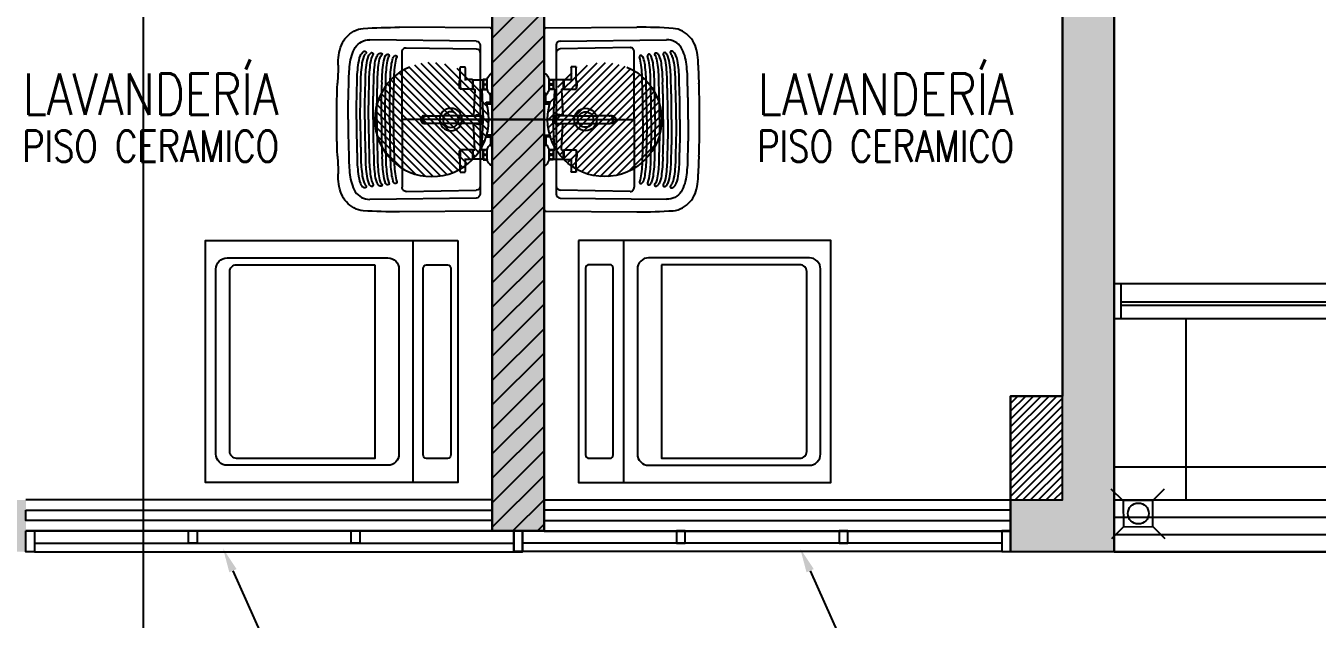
# Model space of a CAD drawing. Header units: millimetres. Extents: x 98 to 155, y -181 to 127.
# Drawn here: x 110.642 to 114.379, y 61.51 to 63.226 of the extents above; entities that cross this region are included whole.
import ezdxf
from ezdxf import colors
from ezdxf.entities.mleader import LeaderData, LeaderLine
from ezdxf.enums import TextEntityAlignment as Align
from ezdxf.math import Vec2, Vec3

# ---------------------------------------------------------------- set-up
doc = ezdxf.new("R2010")
doc.units = ezdxf.units.MM
doc.header["$LTSCALE"] = 15
doc.set_wipeout_variables(frame=1)
for name, pattern in [('CENTER', [2, 1.25, -0.25, 0.25, -0.25]), ('DASHDOT', [1, 0.5, -0.25, 0, -0.25]), ('HIDDEN2', [0.1875, 0.125, -0.0625]), ('X-REF_DP_Arquitectura$0$HIDDEN', [0.375, 0.25, -0.125])]:
    doc.linetypes.add(name, pattern=pattern)
doc.layers.get('0').update_dxf_attribs({"color": 250})
for name, color, linetype in [('A-BARANDAS', 250, 'Continuous'), ('A-CORTE', 250, 'CENTER'), ('A-HATCH', 250, 'Continuous'), ('A-MOBILIARIO', 250, 'Continuous'), ('A-MURO BAJO', 250, 'Continuous'), ('A-TEXTO-ACABADO PISO', 250, 'Continuous'), ('A_30_DispositivosSanit', 250, 'Continuous'), ('A_30_Equipamiento', 250, 'Continuous'), ('A_50_TextoAmbiente', 252, 'Continuous'), ('A_50_TextoIndicaciones', 250, 'Continuous'), ('A_50_Vigas', 250, 'X-REF_DP_Arquitectura$0$HIDDEN'), ('A_60_HatchEstructuras', 250, 'Continuous'), ('DLP_MOBILIARIO FIJO', 250, 'Continuous'), ('MURO CF 60', 250, 'Continuous')]:
    doc.layers.add(name, color=color, linetype=linetype)
doc.layers.add('A-MUROS', color=252, linetype='Continuous', lineweight=30)
doc.layers.add('A_20_Estructuras', color=250, linetype='Continuous', lineweight=18)
doc.styles.add('ROMANS', font='romans.shx', dxfattribs={"width": 0.8})
doc.styles.add('TXT_COTAS', font='romans.shx', dxfattribs={"width": 0.8})

# ---------------------------------------------------------------- blocks, each defined once
blk = doc.blocks.new('EF-P2-P4')
at = {"layer": 'A_60_HatchEstructuras'}
h = blk.add_hatch(color=256, dxfattribs=at)
h.dxf.hatch_style = 1
h.paths.add_polyline_path([(9.15, -7.725), (10.65, -7.725), (10.65, -8.475), (10.8, -8.475), (10.8, -7.525), (9, -7.525), (9, -8.4), (7.5, -8.4), (7.5, -7.9), (7.35, -7.9), (7.35, -8.6), (9, -8.6), (9, -13.79), (9.15, -13.79)])
h.paths.add_polyline_path([(7.5, -10.35), (7.35, -10.35), (7.35, -13.85), (7.65, -13.85), (7.65, -13.7), (7.5, -13.7)])
h.paths.add_polyline_path([(10.8, -10.625), (10.65, -10.625), (10.65, -13.7), (10.5, -13.7), (10.5, -13.85), (10.8, -13.85)])
at = {"layer": 'A_20_Estructuras'}
for points in [[(9.15, -7.725), (10.65, -7.725), (10.65, -8.475), (10.8, -8.475), (10.8, -7.525), (9, -7.525), (9, -8.4), (7.5, -8.4), (7.5, -7.9), (7.35, -7.9), (7.35, -8.6), (9, -8.6), (9, -13.79), (9.15, -13.79)], [(10.8, -10.625), (10.65, -10.625), (10.65, -13.7), (10.5, -13.7), (10.5, -13.85), (10.8, -13.85)]]:
    blk.add_lwpolyline(points, close=True, dxfattribs=at)
at = {"layer": 'A_50_Vigas'}
for p, q in [((9, -13.79), (7.65, -13.79)), ((9.15, -13.79), (10.5, -13.79))]:
    blk.add_line(p, q, dxfattribs=at)
blk.add_lwpolyline([(13.75, -13.375), (13.75, -13.85), (10.8, -13.85)], dxfattribs=at)
blk = doc.blocks.new('MEZCLADORA-P')
at = {"linetype": 'DASHDOT', "ltscale": 0.07}
blk.add_line((0, 0.2633), (0, -0.2869), dxfattribs=at)
for p, q in [((-0.1318, 0), (-0.0713, 0)), ((-0.0713, 0), (-0.0713, -0.0048)), ((0.0714, 0), (0.1319, 0)), ((0.1319, 0), (0.1319, -0.0048)), ((-0.1318, 0), (-0.1318, -0.0048)), ((-0.1178, -0.0145), (-0.0853, -0.0145)), ((-0.0875, -0.0265), (-0.1157, -0.0265)), ((-0.1141, -0.0265), (-0.1146, -0.027)), ((-0.0886, -0.027), (-0.1146, -0.027)), ((-0.1146, -0.027), (-0.1146, -0.056)), ((-0.0891, -0.0265), (-0.0886, -0.027)), ((-0.0886, -0.027), (-0.0886, -0.0285)), ((-0.0865, -0.0305), (-0.0015, -0.0262)), ((0.086, -0.0304), (0.0015, -0.0262)), ((0.0714, 0), (0.0714, -0.0048)), ((0.0854, -0.0145), (0.1179, -0.0145)), ((0.1157, -0.0265), (0.0875, -0.0265)), ((0.0886, -0.0265), (0.0881, -0.027)), ((0.1151, -0.027), (0.0881, -0.027)), ((0.0881, -0.0285), (0.0881, -0.027)), ((0.1146, -0.0265), (0.1151, -0.027)), ((0.1151, -0.056), (0.1151, -0.027)), ((-0.0876, -0.057), (-0.1156, -0.057)), ((-0.1156, -0.057), (-0.1156, -0.078)), ((-0.1146, -0.056), (-0.0886, -0.056)), ((-0.1141, -0.0565), (-0.1146, -0.056)), ((-0.0891, -0.0565), (-0.1141, -0.0565)), ((-0.0891, -0.0565), (-0.0886, -0.056)), ((-0.0886, -0.0525), (-0.0886, -0.056)), ((-0.0876, -0.057), (-0.0876, -0.093)), ((-0.0865, -0.0505), (-0.011, -0.0543)), ((-0.011, -0.0405), (-0.011, -0.0805)), ((0.011, -0.0805), (0.011, -0.0405)), ((0.086, -0.0506), (0.011, -0.0543)), ((0.1156, -0.057), (0.0876, -0.057)), ((0.0876, -0.057), (0.0876, -0.093)), ((0.0881, -0.056), (0.0881, -0.0525)), ((0.0881, -0.056), (0.1151, -0.056)), ((0.0886, -0.0565), (0.0881, -0.056)), ((0.1146, -0.0565), (0.0886, -0.0565)), ((0.0896, -0.0565), (0.0896, -0.057)), ((0.0926, -0.0379), (0.0926, -0.0379)), ((0.1136, -0.0565), (0.1136, -0.057)), ((0.1146, -0.0565), (0.1151, -0.056)), ((0.1156, -0.057), (0.1156, -0.078)), ((-0.1526, -0.078), (-0.1501, -0.078)), ((-0.1526, -0.093), (-0.1526, -0.078)), ((-0.1501, -0.093), (-0.1526, -0.093)), ((-0.1242, -0.078), (-0.1501, -0.078)), ((-0.1501, -0.093), (-0.1242, -0.093)), ((-0.1129, -0.078), (-0.1242, -0.078)), ((-0.1242, -0.093), (-0.1129, -0.093)), ((-0.1137, -0.093), (-0.1137, -0.0932)), ((-0.0876, -0.093), (-0.1129, -0.093)), ((-0.1031, -0.0954), (-0.1001, -0.0954)), ((-0.0895, -0.093), (-0.0895, -0.0932)), ((-0.011, -0.0805), (-0.011, -0.1514)), ((0.011, -0.0805), (0.011, -0.1514)), ((0.1129, -0.093), (0.0876, -0.093)), ((0.0895, -0.093), (0.0895, -0.0932)), ((0.1001, -0.0954), (0.1031, -0.0954)), ((0.1242, -0.078), (0.1129, -0.078)), ((0.1129, -0.093), (0.1242, -0.093)), ((0.1137, -0.093), (0.1137, -0.0932)), ((0.1501, -0.078), (0.1242, -0.078)), ((0.1242, -0.093), (0.1501, -0.093)), ((0.1501, -0.078), (0.1526, -0.078)), ((0.1526, -0.093), (0.1501, -0.093)), ((0.1526, -0.093), (0.1526, -0.078)), ((-0.011, -0.1514), (-0.011, -0.1885)), ((0.011, -0.1885), (0.011, -0.1514)), ((-0.011, -0.1885), (-0.011, -0.1905)), ((-0.011, -0.1969), (-0.011, -0.1905)), ((0.011, -0.1885), (0.011, -0.1905)), ((0.011, -0.1969), (0.011, -0.1905))]:
    blk.add_line(p, q)
for centre, radius, start, end in [((-0.1303, -0.0048), 0.0015, 180, 228.4626), ((-0.0982, 0.0315), 0.05, 228.4626, 246.8453), ((-0.1083, -0.0205), 0.0095, 140.8333, 144.6655), ((-0.1083, -0.0205), 0.0095, 215.3345, 219.1667), ((-0.0948, -0.0205), 0.0095, 35.3345, 39.1667), ((-0.0948, -0.0205), 0.0095, 320.8333, 324.6655), ((-0.105, 0.0315), 0.05, 293.1547, 311.5374), ((-0.0728, -0.0048), 0.0015, 311.5374, 0), ((0, -0.0405), 0.0143, 320.0451, 219.9549), ((0, -0.0405), 0.0143, 320.5275, 219.4725), ((0, -0.0405), 0.014, 321.7868, 218.2132), ((0, -0.0405), 0.011, 0, 180), ((0.0729, -0.0048), 0.0015, 180, 228.4626), ((0.105, 0.0315), 0.05, 228.4626, 246.8453), ((0.0949, -0.0205), 0.0095, 140.8333, 144.6655), ((0.0949, -0.0205), 0.0095, 215.3345, 219.1667), ((0.1084, -0.0205), 0.0095, 35.3345, 39.1667), ((0.1084, -0.0205), 0.0095, 320.8333, 324.6655), ((0.0982, 0.0315), 0.05, 293.1547, 311.5374), ((0.1304, -0.0048), 0.0015, 311.5374, 0), ((-0.1127, -0.0932), 0.001, 180, 255.7593), ((-0.1031, -0.0554), 0.04, 255.7593, 270), ((-0.1001, -0.0554), 0.04, 270, 284.2407), ((-0.0905, -0.0932), 0.001, 284.2407, 0), ((0.0905, -0.0932), 0.001, 180, 255.7593), ((0.1001, -0.0554), 0.04, 255.7593, 270), ((0.1031, -0.0554), 0.04, 270, 284.2407), ((0.1127, -0.0932), 0.001, 284.2407, 0)]:
    blk.add_arc(centre, radius, start, end)
for centre, major_axis, ratio, start_param, end_param in [((-0.0016, -0.0243), (0.00195, 0.00019), 0.977728, 4.694416, 4.711947), ((0.0016, -0.0243), (0.00197, -0.00016), 0.989596, 4.695691, 4.715329), ((0, -0.1905), (-0.011, 0), 0.927184, 0, 3.141593), ((0, -0.1905), (0.011, 0), 0.927184, 3.141593, 6.283185)]:
    blk.add_ellipse(centre, major_axis=major_axis, ratio=ratio, start_param=start_param, end_param=end_param)
for points, knots in [([(-0.1161, -0.026), (-0.1161, -0.026), (-0.1161, -0.0259), (-0.1161, -0.0257), (-0.1161, -0.0255), (-0.1161, -0.0251), (-0.1161, -0.0248), (-0.1161, -0.0244), (-0.1161, -0.0242), (-0.1161, -0.0237), (-0.1161, -0.0234), (-0.1161, -0.0228), (-0.1161, -0.0223), (-0.1161, -0.0214), (-0.1161, -0.0209), (-0.1161, -0.0201), (-0.1161, -0.0196), (-0.1161, -0.0187), (-0.1161, -0.0182), (-0.1161, -0.0176), (-0.1161, -0.0173), (-0.1161, -0.0168), (-0.1161, -0.0166), (-0.1161, -0.0162), (-0.1161, -0.0159), (-0.1161, -0.0155), (-0.1161, -0.0153), (-0.1161, -0.0151), (-0.1161, -0.015), (-0.1161, -0.015)], [1.912506, 1.912506, 1.912506, 1.912506, 2.09167, 2.09167, 2.270834, 2.270834, 2.409757, 2.409757, 2.503909, 2.503909, 2.59806, 2.59806, 2.741232, 2.741232, 2.868759, 2.868759, 2.996286, 2.996286, 3.139457, 3.139457, 3.233609, 3.233609, 3.32776, 3.32776, 3.466683, 3.466683, 3.645847, 3.645847, 3.825012, 3.825012, 3.825012, 3.825012]), ([(-0.1088, -0.026), (-0.1083, -0.026), (-0.1078, -0.0259), (-0.1067, -0.0257), (-0.1061, -0.0255), (-0.1053, -0.0251), (-0.1049, -0.0248), (-0.1043, -0.0244), (-0.1041, -0.0242), (-0.1036, -0.0237), (-0.1034, -0.0234), (-0.103, -0.0228), (-0.1028, -0.0223), (-0.1026, -0.0214), (-0.1025, -0.0209), (-0.1025, -0.0201), (-0.1026, -0.0196), (-0.1028, -0.0187), (-0.103, -0.0182), (-0.1034, -0.0176), (-0.1036, -0.0173), (-0.1041, -0.0168), (-0.1043, -0.0166), (-0.1049, -0.0162), (-0.1053, -0.0159), (-0.1061, -0.0155), (-0.1067, -0.0153), (-0.1078, -0.0151), (-0.1083, -0.015), (-0.1088, -0.015), (-0.1094, -0.015), (-0.1099, -0.0151), (-0.111, -0.0153), (-0.1116, -0.0155), (-0.1124, -0.0159), (-0.1128, -0.0162), (-0.1134, -0.0166), (-0.1136, -0.0168), (-0.1141, -0.0173), (-0.1143, -0.0176), (-0.1147, -0.0182), (-0.1149, -0.0187), (-0.1151, -0.0196), (-0.1152, -0.0201), (-0.1152, -0.0209), (-0.1151, -0.0214), (-0.1149, -0.0223), (-0.1147, -0.0228), (-0.1143, -0.0234), (-0.1141, -0.0237), (-0.1136, -0.0242), (-0.1134, -0.0244), (-0.1128, -0.0248), (-0.1124, -0.0251), (-0.1116, -0.0255), (-0.111, -0.0257), (-0.1099, -0.0259), (-0.1094, -0.026), (-0.1088, -0.026)], [1.912506, 1.912506, 1.912506, 1.912506, 2.09167, 2.09167, 2.270834, 2.270834, 2.409757, 2.409757, 2.503909, 2.503909, 2.59806, 2.59806, 2.741232, 2.741232, 2.868759, 2.868759, 2.996286, 2.996286, 3.139457, 3.139457, 3.233609, 3.233609, 3.32776, 3.32776, 3.466683, 3.466683, 3.645847, 3.645847, 3.825012, 3.825012, 3.825012, 4.004176, 4.004176, 4.18334, 4.18334, 4.322263, 4.322263, 4.416415, 4.416415, 4.510566, 4.510566, 4.653737, 4.653737, 4.781264, 4.781264, 4.908792, 4.908792, 5.051963, 5.051963, 5.146114, 5.146114, 5.240266, 5.240266, 5.379189, 5.379189, 5.558353, 5.558353, 5.737517, 5.737517, 5.737517, 5.737517]), ([(-0.0944, -0.026), (-0.0938, -0.026), (-0.0933, -0.0259), (-0.0922, -0.0257), (-0.0916, -0.0255), (-0.0908, -0.0251), (-0.0904, -0.0248), (-0.0898, -0.0244), (-0.0896, -0.0242), (-0.0891, -0.0237), (-0.0889, -0.0234), (-0.0885, -0.0228), (-0.0883, -0.0223), (-0.0881, -0.0214), (-0.088, -0.0209), (-0.088, -0.0201), (-0.0881, -0.0196), (-0.0883, -0.0187), (-0.0885, -0.0182), (-0.0889, -0.0176), (-0.0891, -0.0173), (-0.0896, -0.0168), (-0.0898, -0.0166), (-0.0904, -0.0162), (-0.0908, -0.0159), (-0.0916, -0.0155), (-0.0922, -0.0153), (-0.0933, -0.0151), (-0.0938, -0.015), (-0.0944, -0.015), (-0.0949, -0.015), (-0.0954, -0.0151), (-0.0965, -0.0153), (-0.0971, -0.0155), (-0.0979, -0.0159), (-0.0983, -0.0162), (-0.0989, -0.0166), (-0.0991, -0.0168), (-0.0996, -0.0173), (-0.0998, -0.0176), (-0.1002, -0.0182), (-0.1004, -0.0187), (-0.1006, -0.0196), (-0.1007, -0.0201), (-0.1007, -0.0209), (-0.1006, -0.0214), (-0.1004, -0.0223), (-0.1002, -0.0228), (-0.0998, -0.0234), (-0.0996, -0.0237), (-0.0991, -0.0242), (-0.0989, -0.0244), (-0.0983, -0.0248), (-0.0979, -0.0251), (-0.0971, -0.0255), (-0.0965, -0.0257), (-0.0954, -0.0259), (-0.0949, -0.026), (-0.0944, -0.026)], [-1.912506, -1.912506, -1.912506, -1.912506, -1.733342, -1.733342, -1.554177, -1.554177, -1.415254, -1.415254, -1.321103, -1.321103, -1.226951, -1.226951, -1.08378, -1.08378, -0.956253, -0.956253, -0.828726, -0.828726, -0.685555, -0.685555, -0.591403, -0.591403, -0.497251, -0.497251, -0.358328, -0.358328, -0.179164, -0.179164, 0, 0, 0, 0.179164, 0.179164, 0.358328, 0.358328, 0.497251, 0.497251, 0.591403, 0.591403, 0.685555, 0.685555, 0.828726, 0.828726, 0.956253, 0.956253, 1.08378, 1.08378, 1.226951, 1.226951, 1.321103, 1.321103, 1.415254, 1.415254, 1.554177, 1.554177, 1.733342, 1.733342, 1.912506, 1.912506, 1.912506, 1.912506]), ([(-0.0886, -0.0285), (-0.0886, -0.0287), (-0.0886, -0.0289), (-0.0884, -0.0293), (-0.0883, -0.0295), (-0.0881, -0.0299), (-0.0879, -0.03), (-0.0876, -0.0303), (-0.0874, -0.0303), (-0.0869, -0.0305), (-0.0867, -0.0305), (-0.0865, -0.0305)], [0.0014961, 0.0014961, 0.0014961, 0.0014961, 0.0628341, 0.0628341, 0.1278738, 0.1278738, 0.192655, 0.192655, 0.2586819, 0.2586819, 0.3211409, 0.3211409, 0.3211409, 0.3211409]), ([(-0.0871, -0.015), (-0.0871, -0.015), (-0.0871, -0.0151), (-0.0871, -0.0153), (-0.0871, -0.0155), (-0.0871, -0.0159), (-0.0871, -0.0162), (-0.0871, -0.0166), (-0.0871, -0.0168), (-0.0871, -0.0173), (-0.0871, -0.0176), (-0.0871, -0.0182), (-0.0871, -0.0187), (-0.0871, -0.0196), (-0.0871, -0.0201), (-0.0871, -0.0209), (-0.0871, -0.0214), (-0.0871, -0.0223), (-0.0871, -0.0228), (-0.0871, -0.0234), (-0.0871, -0.0237), (-0.0871, -0.0242), (-0.0871, -0.0244), (-0.0871, -0.0248), (-0.0871, -0.0251), (-0.0871, -0.0255), (-0.0871, -0.0257), (-0.0871, -0.0259), (-0.0871, -0.026), (-0.0871, -0.026)], [0, 0, 0, 0, 0.179164, 0.179164, 0.358328, 0.358328, 0.497251, 0.497251, 0.591403, 0.591403, 0.685555, 0.685555, 0.828726, 0.828726, 0.956253, 0.956253, 1.08378, 1.08378, 1.226951, 1.226951, 1.321103, 1.321103, 1.415254, 1.415254, 1.554177, 1.554177, 1.733342, 1.733342, 1.912506, 1.912506, 1.912506, 1.912506]), ([(0.0014, -0.0262), (0.0014, -0.0262), (0.0014, -0.0262), (0.0015, -0.0262), (0.0015, -0.0262), (0.0015, -0.0262)], [0, 0, 0, 0, 0.003858876, 0.003858876, 0.005459734, 0.005459734, 0.005459734, 0.005459734]), ([(0.086, -0.0305), (0.0862, -0.0305), (0.0864, -0.0304), (0.0869, -0.0303), (0.0871, -0.0302), (0.0874, -0.03), (0.0876, -0.0298), (0.0878, -0.0295), (0.0879, -0.0293), (0.0881, -0.0289), (0.0881, -0.0287), (0.0881, -0.0285)], [0.0009309, 0.0009309, 0.0009309, 0.0009309, 0.0631461, 0.0631461, 0.1284888, 0.1284888, 0.1937028, 0.1937028, 0.260157, 0.260157, 0.3196739, 0.3196739, 0.3196739, 0.3196739]), ([(0.0871, -0.026), (0.0871, -0.026), (0.0871, -0.0259), (0.0871, -0.0257), (0.0871, -0.0255), (0.0871, -0.0251), (0.0871, -0.0248), (0.0871, -0.0244), (0.0871, -0.0242), (0.0871, -0.0237), (0.0871, -0.0234), (0.0871, -0.0228), (0.0871, -0.0223), (0.0871, -0.0214), (0.0871, -0.0209), (0.0871, -0.0201), (0.0871, -0.0196), (0.0871, -0.0187), (0.0871, -0.0182), (0.0871, -0.0176), (0.0871, -0.0173), (0.0871, -0.0168), (0.0871, -0.0166), (0.0871, -0.0162), (0.0871, -0.0159), (0.0871, -0.0155), (0.0871, -0.0153), (0.0871, -0.0151), (0.0871, -0.015), (0.0871, -0.015)], [1.912506, 1.912506, 1.912506, 1.912506, 2.09167, 2.09167, 2.270834, 2.270834, 2.409757, 2.409757, 2.503909, 2.503909, 2.59806, 2.59806, 2.741232, 2.741232, 2.868759, 2.868759, 2.996286, 2.996286, 3.139457, 3.139457, 3.233609, 3.233609, 3.32776, 3.32776, 3.466683, 3.466683, 3.645847, 3.645847, 3.825012, 3.825012, 3.825012, 3.825012]), ([(0.0944, -0.026), (0.0949, -0.026), (0.0954, -0.0259), (0.0965, -0.0257), (0.0971, -0.0255), (0.0979, -0.0251), (0.0983, -0.0248), (0.0989, -0.0244), (0.0991, -0.0242), (0.0996, -0.0237), (0.0998, -0.0234), (0.1002, -0.0228), (0.1004, -0.0223), (0.1006, -0.0214), (0.1007, -0.0209), (0.1007, -0.0201), (0.1006, -0.0196), (0.1004, -0.0187), (0.1002, -0.0182), (0.0998, -0.0176), (0.0996, -0.0173), (0.0991, -0.0168), (0.0989, -0.0166), (0.0983, -0.0162), (0.0979, -0.0159), (0.0971, -0.0155), (0.0965, -0.0153), (0.0954, -0.0151), (0.0949, -0.015), (0.0944, -0.015), (0.0938, -0.015), (0.0933, -0.0151), (0.0922, -0.0153), (0.0916, -0.0155), (0.0908, -0.0159), (0.0904, -0.0162), (0.0898, -0.0166), (0.0896, -0.0168), (0.0891, -0.0173), (0.0889, -0.0176), (0.0885, -0.0182), (0.0883, -0.0187), (0.0881, -0.0196), (0.088, -0.0201), (0.088, -0.0209), (0.0881, -0.0214), (0.0883, -0.0223), (0.0885, -0.0228), (0.0889, -0.0234), (0.0891, -0.0237), (0.0896, -0.0242), (0.0898, -0.0244), (0.0904, -0.0248), (0.0908, -0.0251), (0.0916, -0.0255), (0.0922, -0.0257), (0.0933, -0.0259), (0.0938, -0.026), (0.0944, -0.026)], [1.912506, 1.912506, 1.912506, 1.912506, 2.09167, 2.09167, 2.270834, 2.270834, 2.409757, 2.409757, 2.503909, 2.503909, 2.59806, 2.59806, 2.741232, 2.741232, 2.868759, 2.868759, 2.996286, 2.996286, 3.139457, 3.139457, 3.233609, 3.233609, 3.32776, 3.32776, 3.466683, 3.466683, 3.645847, 3.645847, 3.825012, 3.825012, 3.825012, 4.004176, 4.004176, 4.18334, 4.18334, 4.322263, 4.322263, 4.416415, 4.416415, 4.510566, 4.510566, 4.653737, 4.653737, 4.781264, 4.781264, 4.908792, 4.908792, 5.051963, 5.051963, 5.146114, 5.146114, 5.240266, 5.240266, 5.379189, 5.379189, 5.558353, 5.558353, 5.737517, 5.737517, 5.737517, 5.737517]), ([(0.1088, -0.026), (0.1094, -0.026), (0.1099, -0.0259), (0.111, -0.0257), (0.1116, -0.0255), (0.1124, -0.0251), (0.1128, -0.0248), (0.1134, -0.0244), (0.1136, -0.0242), (0.1141, -0.0237), (0.1143, -0.0234), (0.1147, -0.0228), (0.1149, -0.0223), (0.1151, -0.0214), (0.1152, -0.0209), (0.1152, -0.0201), (0.1151, -0.0196), (0.1149, -0.0187), (0.1147, -0.0182), (0.1143, -0.0176), (0.1141, -0.0173), (0.1136, -0.0168), (0.1134, -0.0166), (0.1128, -0.0162), (0.1124, -0.0159), (0.1116, -0.0155), (0.111, -0.0153), (0.1099, -0.0151), (0.1094, -0.015), (0.1088, -0.015), (0.1083, -0.015), (0.1078, -0.0151), (0.1067, -0.0153), (0.1061, -0.0155), (0.1053, -0.0159), (0.1049, -0.0162), (0.1043, -0.0166), (0.1041, -0.0168), (0.1036, -0.0173), (0.1034, -0.0176), (0.103, -0.0182), (0.1028, -0.0187), (0.1026, -0.0196), (0.1025, -0.0201), (0.1025, -0.0209), (0.1026, -0.0214), (0.1028, -0.0223), (0.103, -0.0228), (0.1034, -0.0234), (0.1036, -0.0237), (0.1041, -0.0242), (0.1043, -0.0244), (0.1049, -0.0248), (0.1053, -0.0251), (0.1061, -0.0255), (0.1067, -0.0257), (0.1078, -0.0259), (0.1083, -0.026), (0.1088, -0.026)], [-1.912506, -1.912506, -1.912506, -1.912506, -1.733342, -1.733342, -1.554177, -1.554177, -1.415254, -1.415254, -1.321103, -1.321103, -1.226951, -1.226951, -1.08378, -1.08378, -0.956253, -0.956253, -0.828726, -0.828726, -0.685555, -0.685555, -0.591403, -0.591403, -0.497251, -0.497251, -0.358328, -0.358328, -0.179164, -0.179164, 0, 0, 0, 0.179164, 0.179164, 0.358328, 0.358328, 0.497251, 0.497251, 0.591403, 0.591403, 0.685555, 0.685555, 0.828726, 0.828726, 0.956253, 0.956253, 1.08378, 1.08378, 1.226951, 1.226951, 1.321103, 1.321103, 1.415254, 1.415254, 1.554177, 1.554177, 1.733342, 1.733342, 1.912506, 1.912506, 1.912506, 1.912506]), ([(0.1161, -0.015), (0.1161, -0.015), (0.1161, -0.0151), (0.1161, -0.0153), (0.1161, -0.0155), (0.1161, -0.0159), (0.1161, -0.0162), (0.1161, -0.0166), (0.1161, -0.0168), (0.1161, -0.0173), (0.1161, -0.0176), (0.1161, -0.0182), (0.1161, -0.0187), (0.1161, -0.0196), (0.1161, -0.0201), (0.1161, -0.0209), (0.1161, -0.0214), (0.1161, -0.0223), (0.1161, -0.0228), (0.1161, -0.0234), (0.1161, -0.0237), (0.1161, -0.0242), (0.1161, -0.0244), (0.1161, -0.0248), (0.1161, -0.0251), (0.1161, -0.0255), (0.1161, -0.0257), (0.1161, -0.0259), (0.1161, -0.026), (0.1161, -0.026)], [0, 0, 0, 0, 0.179164, 0.179164, 0.358328, 0.358328, 0.497251, 0.497251, 0.591403, 0.591403, 0.685555, 0.685555, 0.828726, 0.828726, 0.956253, 0.956253, 1.08378, 1.08378, 1.226951, 1.226951, 1.321103, 1.321103, 1.415254, 1.415254, 1.554177, 1.554177, 1.733342, 1.733342, 1.912506, 1.912506, 1.912506, 1.912506]), ([(-0.0865, -0.0505), (-0.0867, -0.0505), (-0.0869, -0.0505), (-0.0873, -0.0507), (-0.0875, -0.0507), (-0.0879, -0.051), (-0.0881, -0.0511), (-0.0883, -0.0515), (-0.0884, -0.0517), (-0.0886, -0.0521), (-0.0886, -0.0523), (-0.0886, -0.0525)], [0, 0, 0, 0, 0.0632739, 0.0632739, 0.1284986, 0.1284986, 0.1931331, 0.1931331, 0.2588948, 0.2588948, 0.322347, 0.322347, 0.322347, 0.322347]), ([(0.0881, -0.0525), (0.0881, -0.0523), (0.0881, -0.0521), (0.0879, -0.0517), (0.0878, -0.0515), (0.0876, -0.0512), (0.0874, -0.051), (0.0871, -0.0508), (0.0869, -0.0507), (0.0864, -0.0506), (0.0862, -0.0505), (0.086, -0.0505)], [0.0009616, 0.0009616, 0.0009616, 0.0009616, 0.0627142, 0.0627142, 0.1276947, 0.1276947, 0.1924362, 0.1924362, 0.2584085, 0.2584085, 0.3218037, 0.3218037, 0.3218037, 0.3218037]), ([(0.011, -0.1969), (0.011, -0.198), (0.0108, -0.199), (0.0101, -0.2011), (0.0095, -0.2021), (0.0082, -0.2038), (0.0073, -0.2046), (0.0054, -0.2059), (0.0043, -0.2064), (0.0021, -0.207), (0.0009, -0.2072), (-0.0015, -0.2071), (-0.0026, -0.2069), (-0.0048, -0.2062), (-0.0059, -0.2056), (-0.0077, -0.2042), (-0.0085, -0.2034), (-0.0098, -0.2016), (-0.0103, -0.2006), (-0.0109, -0.1987), (-0.011, -0.1978), (-0.011, -0.1969)], [4.328417, 4.328417, 4.328417, 4.328417, 4.64395, 4.64395, 4.960575, 4.960575, 5.279717, 5.279717, 5.601363, 5.601363, 5.924602, 5.924602, 6.248311, 6.248311, 6.571371, 6.571371, 6.892655, 6.892655, 7.211325, 7.211325, 7.470009, 7.470009, 7.470009, 7.470009])]:
    blk.add_open_spline(points, degree=3, knots=knots)
for points in [[(-0.093, -0.0371), (-0.093, -0.0371), (-0.093, -0.0371), (-0.093, -0.0371)], [(-0.0015, -0.0262), (-0.0015, -0.0262), (-0.0015, -0.0262), (-0.0015, -0.0262)], [(-0.0015, -0.0262), (-0.0015, -0.0262), (-0.0014, -0.0262), (-0.0014, -0.0262)], [(0.0015, -0.0262), (0.0015, -0.0262), (0.0015, -0.0262), (0.0015, -0.0262)], [(-0.0886, -0.0525), (-0.0886, -0.0525), (-0.0886, -0.0525), (-0.0886, -0.0525)], [(-0.0865, -0.0505), (-0.0865, -0.0505), (-0.0865, -0.0505), (-0.0865, -0.0505)], [(0.0881, -0.0525), (0.0881, -0.0525), (0.0881, -0.0525), (0.0881, -0.0525)]]:
    blk.add_open_spline(points, degree=3)
blk = doc.blocks.new('LAV-AMAZ-LAV_01')
blk.add_wipeout([(0.26, 0), (0.2622, -0.0005), (0.2636, -0.0015), (0.2646, -0.0029), (0.265, -0.005), (0.2669, -0.2686), (0.2669, -0.2806), (0.2668, -0.3016), (0.2663, -0.3212), (0.2658, -0.3369), (0.2649, -0.3544), (0.2637, -0.3738), (0.2622, -0.3835), (0.2599, -0.3912), (0.256, -0.3998), (0.2526, -0.4053), (0.248, -0.4118), (0.2384, -0.4219), (0.2336, -0.426), (0.2274, -0.4303), (0.2218, -0.4337), (0.2153, -0.4368), (0.2095, -0.4389), (0.2006, -0.4416), (0.191, -0.4437), (0.1829, -0.445), (0.1696, -0.4461), (0.165, -0.4462), (0.1572, -0.4459), (0.1314, -0.4466), (0.1057, -0.4481), (0.0834, -0.4489), (0.0611, -0.4495), (0.0413, -0.4498), (0.0031, -0.45), (-0.0305, -0.4499), (-0.0611, -0.4495), (-0.0834, -0.4489), (-0.1057, -0.4481), (-0.1314, -0.4466), (-0.1572, -0.4459), (-0.165, -0.4462), (-0.1772, -0.4456), (-0.1867, -0.4445), (-0.1955, -0.4428), (-0.2037, -0.4407), (-0.2104, -0.4386), (-0.2153, -0.4368), (-0.223, -0.433), (-0.231, -0.4279), (-0.2384, -0.4219), (-0.245, -0.4153), (-0.2509, -0.4079), (-0.2556, -0.4005), (-0.2593, -0.3928), (-0.2612, -0.3876), (-0.2627, -0.3815), (-0.2637, -0.3738), (-0.2647, -0.3576), (-0.2655, -0.3419), (-0.2661, -0.3284), (-0.2663, -0.3212), (-0.2667, -0.3081), (-0.2669, -0.2902), (-0.2669, -0.2686), (-0.2665, -0.2127), (-0.266, -0.1368), (-0.265, -0.005), (-0.2647, -0.0032), (-0.2636, -0.0015), (-0.2621, -0.0004), (-0.26, 0)])
for p, q in [((0.26, 0), (-0.26, 0)), ((-0.265, -0.005), (-0.2669, -0.2686)), ((0.2151, -0.035), (-0.2151, -0.035)), ((0.265, -0.005), (0.2669, -0.2686)), ((-0.2271, -0.0469), (-0.2308, -0.3547)), ((-0.208, -0.2488), (-0.2042, -0.0468)), ((0.208, -0.2488), (0.2042, -0.0468)), ((0.2271, -0.0469), (0.2308, -0.3547)), ((0, -0.261), (-0.196, -0.261)), ((0, -0.261), (0.196, -0.261))]:
    blk.add_line(p, q)
for points in [[(-0.0001, -0.286, -0.004924), (-0.06, -0.2855, -0.005443), (-0.1041, -0.2841, -0.041272), (-0.157, -0.281, -0.059773), (-0.1802, -0.2762, -0.37117)], [(-0.0001, -0.297, -0.004924), (-0.06, -0.2965, -0.005443), (-0.1041, -0.2951, -0.041272), (-0.157, -0.292, -0.045554), (-0.1778, -0.2875)], [(0.0001, -0.286, 0.004924), (0.06, -0.2855, 0.005443), (0.1041, -0.2841, 0.041272), (0.157, -0.281, 0.059773), (0.1802, -0.2762, 0.37117)], [(0.0001, -0.297, 0.004924), (0.06, -0.2965, 0.005443), (0.1041, -0.2951, 0.041272), (0.157, -0.292, 0.045554), (0.1778, -0.2875)], [(-0.0001, -0.334, -0.004924), (-0.06, -0.3335, -0.005443), (-0.1041, -0.3321, -0.041272), (-0.157, -0.329, -0.078711), (-0.1799, -0.3243, -0.062731), (-0.1859, -0.3211, -0.37117)], [(-0.0001, -0.345, -0.004924), (-0.06, -0.3445, -0.005443), (-0.1041, -0.3431, -0.041272), (-0.157, -0.34, -0.078711), (-0.1799, -0.3353, -0.054156), (-0.1851, -0.3326, -0.37117)], [(-0.0001, -0.321, -0.004924), (-0.06, -0.3205, -0.005443), (-0.1041, -0.3191, -0.041272), (-0.157, -0.316, -0.068069), (-0.1833, -0.3101, -0.158546)], [(-0.0001, -0.31, -0.004924), (-0.06, -0.3095, -0.005443), (-0.1041, -0.3081, -0.041272), (-0.157, -0.305, -0.066903), (-0.1829, -0.2992, -0.004021)], [(0.0001, -0.31, 0.004924), (0.06, -0.3095, 0.005443), (0.1041, -0.3081, 0.041272), (0.157, -0.305, 0.066903), (0.1829, -0.2992, 0.004021)], [(0.0001, -0.321, 0.004924), (0.06, -0.3205, 0.005443), (0.1041, -0.3191, 0.041272), (0.157, -0.316, 0.068069), (0.1833, -0.3101, 0.158546)], [(0.0001, -0.334, 0.004924), (0.06, -0.3335, 0.005443), (0.1041, -0.3321, 0.041272), (0.157, -0.329, 0.078711), (0.1799, -0.3243, 0.062731), (0.1859, -0.3211, 0.37117)], [(0.0001, -0.345, 0.004924), (0.06, -0.3445, 0.005443), (0.1041, -0.3431, 0.041272), (0.157, -0.34, 0.078711), (0.1799, -0.3353, 0.054156), (0.1851, -0.3326, 0.37117)], [(0, -0.417, -0.004925), (-0.0604, -0.4165, -0.00535), (-0.1043, -0.4151, -0.04023), (-0.1597, -0.4119, -0.10491), (-0.2087, -0.3967, -0.253945), (-0.2308, -0.3547, -0.253945)], [(-0.0001, -0.393, -0.004924), (-0.06, -0.3925, -0.005443), (-0.1041, -0.3911, -0.041272), (-0.157, -0.388, -0.064512), (-0.1851, -0.3816, -0.157603), (-0.1966, -0.3724)], [(-0.0001, -0.369, -0.004924), (-0.06, -0.3685, -0.005443), (-0.1041, -0.3671, -0.041272), (-0.157, -0.364, -0.068174), (-0.1834, -0.358, -0.157546), (-0.1925, -0.3517, -0.375783)], [(-0.0001, -0.382, -0.004924), (-0.06, -0.3815, -0.005443), (-0.1041, -0.3801, -0.041272), (-0.157, -0.377, -0.068174), (-0.1834, -0.371, -0.088848), (-0.1902, -0.3667, -0.37117)], [(-0.0001, -0.358, -0.004924), (-0.06, -0.3575, -0.005443), (-0.1041, -0.3561, -0.041272), (-0.157, -0.353, -0.068174), (-0.1834, -0.347, -0.012686), (-0.1882, -0.3447)], [(0, -0.417, 0.004925), (0.0604, -0.4165, 0.00535), (0.1043, -0.4151, 0.04023), (0.1597, -0.4119, 0.10491), (0.2087, -0.3967, 0.253945), (0.2308, -0.3547, 0.253945)], [(0.0001, -0.358, 0.004924), (0.06, -0.3575, 0.005443), (0.1041, -0.3561, 0.041272), (0.157, -0.353, 0.068174), (0.1834, -0.347, 0.012686), (0.1882, -0.3447)], [(0.0001, -0.369, 0.004924), (0.06, -0.3685, 0.005443), (0.1041, -0.3671, 0.041272), (0.157, -0.364, 0.068174), (0.1834, -0.358, 0.157546), (0.1925, -0.3517, 0.375783)], [(0.0001, -0.382, 0.004924), (0.06, -0.3815, 0.005443), (0.1041, -0.3801, 0.041272), (0.157, -0.377, 0.068174), (0.1834, -0.371, 0.088848), (0.1902, -0.3667, 0.37117)], [(0.0001, -0.393, 0.004924), (0.06, -0.3925, 0.005443), (0.1041, -0.3911, 0.041272), (0.157, -0.388, 0.064512), (0.1851, -0.3816, 0.157603), (0.1966, -0.3724)], [(-0.0611, -0.4495, 0.004927), (0, -0.45, 0.004927), (0.0611, -0.4495, 0.004927)]]:
    blk.add_lwpolyline(points, format="xyb")
for radius in [0.0325, 0.0225]:
    blk.add_circle((0, -0.12), radius)
for centre, radius, start, end in [((-0.26, -0.005), 0.005, 90, 179.5983), ((0.26, -0.005), 0.005, 0.4017, 90), ((-0.2151, -0.047), 0.012, 90, 179.3199), ((-0.1922, -0.047), 0.012, 90, 178.9249), ((0.1922, -0.047), 0.012, 1.0751, 90), ((0.2151, -0.047), 0.012, 0.6801, 90), ((-0.196, -0.249), 0.012, 178.9249, 270), ((0.196, -0.249), 0.012, 270, 1.0751), ((1.0777, -0.2806), 1.3446, 179.4878, 183.9734), ((-0.1848, -0.3029), 0.00409, 62.4907, 198.722), ((-0.1812, -0.2801), 0.00402, 67.2152, 203.9492), ((-0.1728, -0.2741), 0.0143, 212.1454, 249.2708), ((0.1728, -0.2741), 0.0143, 290.7292, 327.8546), ((0.1812, -0.2801), 0.00402, 336.0508, 112.7848), ((0.1848, -0.3029), 0.00409, 341.278, 117.5093), ((-1.0777, -0.2806), 1.3446, 356.0266, 0.5122), ((-0.1843, -0.3232), 0.00817, 170.8884, 211.776), ((-0.189, -0.3225), 0.00344, 23.6624, 170.8884), ((-0.1807, -0.321), 0.0124, 211.776, 249.2633), ((-0.1792, -0.3009), 0.01, 198.722, 245.4682), ((0.1792, -0.3009), 0.01, 294.5318, 341.278), ((0.1807, -0.321), 0.0124, 290.7367, 328.224), ((0.189, -0.3225), 0.00344, 9.1116, 156.3376), ((0.1843, -0.3232), 0.00817, 328.224, 9.1116), ((-0.1935, -0.3694), 0.00427, 39.8792, 224.315), ((-0.1898, -0.3485), 0.00418, 67.1844, 229.4438), ((0.1898, -0.3485), 0.00418, 310.5562, 112.8156), ((0.1935, -0.3694), 0.00427, 315.685, 140.1208), ((-0.2016, -0.3694), 0.0623, 183.9734, 209.8873), ((-0.1812, -0.3586), 0.0853, 209.3798, 246.4528), ((0.1812, -0.3586), 0.0853, 293.5472, 330.6202), ((0.2016, -0.3694), 0.0623, 330.1127, 356.0266), ((-0.165, -0.3061), 0.14, 248.9414, 273.2067), ((-0.1653, -1.2669), 0.821, 85.8335, 89.4318), ((-0.0188, 1.6329), 2.0828, 267.6113, 268.8381), ((0.0188, 1.6329), 2.0828, 271.1619, 272.3887), ((0.1653, -1.2669), 0.821, 90.5682, 94.1665), ((0.165, -0.3061), 0.14, 266.7933, 291.0586)]:
    blk.add_arc(centre, radius, start, end)
blk.add_blockref('MEZCLADORA-P', (0, 0))
blk = doc.blocks.new('LAV-SEC')
blk.add_wipeout([(-0.35, 0), (-0.35, -0.73), (0.35, -0.73), (0.35, 0)])
blk.add_line((0.35, -0.13), (-0.35, -0.13))
blk.add_lwpolyline([(0.35, 0), (-0.35, 0), (-0.35, -0.73), (0.35, -0.73)], close=True)
at = {"color": 251}
for points in [[(0.27, -0.02), (-0.27, -0.02, 0.414214), (-0.28, -0.03), (-0.28, -0.09, 0.414214), (-0.27, -0.1), (0.27, -0.1, 0.414214), (0.28, -0.09), (0.28, -0.03, 0.414214)], [(0.28, -0.24), (-0.28, -0.24), (-0.28, -0.64, 0.414214), (-0.26, -0.66), (0.26, -0.66, 0.414214), (0.28, -0.64)]]:
    blk.add_lwpolyline(points, format="xyb", close=True, dxfattribs=at)
blk.add_lwpolyline([(-0.3, -0.6677, 0.414214), (-0.2677, -0.7), (0.2677, -0.7, 0.414214), (0.3, -0.6677), (0.3, -0.2023, 0.414214), (0.2677, -0.17), (-0.2677, -0.17, 0.414214), (-0.3, -0.2023)], format="xyb", close=True)
blk = doc.blocks.new('TERMA')
at = {"layer": 'A-HATCH', "linetype": 'HIDDEN2', "ltscale": 0.3}
h = blk.add_hatch(dxfattribs=at)
h.set_pattern_fill('ANSI31', color=256, scale=0.005)
h.set_pattern_definition([(45, (-212.033513, -158.478632), (-0.01122532015, 0.01122532015), [])])
edge = h.paths.add_edge_path()
edge.add_arc((-0.175, 0), 0.165, 0, 360)
at = {"linetype": 'Continuous', "ltscale": 0.3}
blk.add_line((0, 0.045), (0, -0.045), dxfattribs=at)
for points in [[(-0.0178, 0.05), (-0.005, 0.05), (-0.005, 0.075), (0, 0.075), (0, 0.045), (-0.0163, 0.045)], [(-0.0178, -0.05), (-0.005, -0.05), (-0.005, -0.075), (0, -0.075), (0, -0.045), (-0.0163, -0.045)]]:
    blk.add_lwpolyline(points, close=True, dxfattribs=at)
at = {"linetype": 'HIDDEN2', "ltscale": 0.3}
blk.add_circle((-0.175, 0), 0.165, dxfattribs=at)
blk = doc.blocks.new('DPTO 65')
at = {"elevation": 0}
blk.add_lwpolyline([(-9, 6.88), (-10.35, 6.88), (-10.35, 6.91), (-9, 6.91)], close=True, dxfattribs=at)
at = {"layer": 'A-MOBILIARIO'}
for p, q in [((-9.025, 7, 0), (-10.4125, 7, 0)), ((-9.025, 6.975, 0), (-10.4125, 6.975, 0))]:
    blk.add_line(p, q, dxfattribs=at)
for points in [[(-10.4375, 6.94), (-10.4125, 6.94), (-10.4125, 7), (-10.4375, 7)], [(-9, 6.94), (-9.025, 6.94), (-9.025, 7), (-9, 7)], [(-9.9417, 6.94), (-9.9667, 6.94), (-9.9667, 6.975), (-9.9417, 6.975)], [(-9.4708, 6.94), (-9.4958, 6.94), (-9.4958, 6.975), (-9.4708, 6.975)]]:
    blk.add_lwpolyline(points, close=True, dxfattribs=at)
at = {"layer": 'A-MURO BAJO'}
for p, q in [((-10.35, 6.94, 0), (-9, 6.94, 0)), ((-10.35, 6.85, 0), (-9, 6.85, 0))]:
    blk.add_line(p, q, dxfattribs=at)
at = {"layer": 'A-MUROS'}
blk.add_line((-10.4375, 6.94), (-10.35, 6.94), dxfattribs=at)
at = {"layer": 'A_30_Equipamiento', "xscale": -1.000000000000014, "rotation": 90}
blk.add_blockref('LAV-SEC', (-10.25, 6.45), dxfattribs=at)
at = {"layer": 'A_30_Equipamiento', "extrusion": (4.4911e-08, 3.60233e-08, -1), "zscale": -1, "rotation": 269.9998471134332}
blk.add_blockref('LAV-AMAZ-LAV_01', (10.35, 5.75, 0), dxfattribs=at)
at = {"layer": 'A-MUROS'}
blk.add_line((-10.35, 6.94), (-10.35, 1.75), dxfattribs=at)
at = {"xscale": -1}
blk.add_blockref('TERMA', (-10.35, 5.75, 0), dxfattribs=at)
blk = doc.blocks.new('balcon')
at = {"layer": 'A-HATCH'}
h = blk.add_hatch(dxfattribs=at)
h.set_pattern_fill('_USER', color=256, scale=0.6, double=1, pattern_type=0)
h.set_pattern_definition([(360, (-7e-06, 0.15), (0, 0.6), []), (90, (-7e-06, 0.15), (-0.6, 4e-17), [])])
h.paths.add_polyline_path([(2.8, 0.15), (2.8, 0.675), (0, 0.675), (0, 0.15)])
at = {"layer": 'A-BARANDAS'}
for points in [[(0, 0.1), (2.85, 0.1), (2.85, 0.475)], [(0, 0.05), (2.9, 0.05), (2.9, 0.475)]]:
    blk.add_lwpolyline(points, dxfattribs=at)
at = {"layer": 'A-MURO BAJO'}
blk.add_lwpolyline([(0, 0.15), (2.8, 0.15), (2.8, 0.475)], dxfattribs=at)
at = {"layer": 'A-MURO BAJO', "elevation": 0}
blk.add_lwpolyline([(0, 0), (2.95, 0)], dxfattribs=at)
blk = doc.blocks.new('Cortes-Elev.')
at = {"layer": 'A-CORTE', "linetype": 'CENTER', "ltscale": 0.5}
blk.add_lwpolyline([(9.3406, 20.8306), (9.3406, 37.8534)], dxfattribs=at)
blk = doc.blocks.new('0-sumidero')
for p, q in [((-0.0421, 0.0382), (-0.0763, 0.0724)), ((0.0435, 0.0382), (-0.0421, 0.0382)), ((-0.0421, 0.0382), (-0.0421, -0.0369)), ((0.0435, 0.0382), (0.0777, 0.0724)), ((0.0435, -0.0369), (0.0435, 0.0382)), ((-0.0421, -0.0369), (-0.0763, -0.0711)), ((-0.0421, -0.0369), (0.0435, -0.0369)), ((0.0435, -0.0369), (0.0777, -0.0711))]:
    blk.add_line(p, q)
blk.add_circle((0, 0), 0.0303)
blk = doc.blocks.new('sum')
at = {"layer": 'A_30_DispositivosSanit', "rotation": 45.00000007321594}
blk.add_blockref('0-sumidero', (0, 0), dxfattribs=at)

msp = doc.modelspace()

# ---------------------------------------------------------------- hatches: boundary and pattern name
at = {"layer": 'A-HATCH'}
h = msp.add_hatch(dxfattribs=at)
h.set_pattern_fill('ANSI31', color=256, scale=0.005, angle=180)
h.set_pattern_definition([(225, (112.091657, 68.02993), (0.01122532, -0.01122532), [])])
h.paths.add_polyline_path([(113.6417, 62.155), (113.4917, 62.155), (113.4917, 61.855), (113.6417, 61.8549)])

# ---------------------------------------------------------------- linework, layer by layer
msp.add_lwpolyline([(113.6417, 62.155), (113.4917, 62.155), (113.4917, 61.855), (113.6417, 61.8549)], close=True, dxfattribs=at)
at = {"layer": 'A-MOBILIARIO', "elevation": 0}
for points in [[(112.55, 61.765), (112.525, 61.765), (112.525, 61.73), (112.55, 61.73)], [(113.0208, 61.765), (112.9958, 61.765), (112.9958, 61.73), (113.0208, 61.73)], [(113.4917, 61.765), (113.4667, 61.765), (113.4667, 61.705), (113.4917, 61.705)]]:
    msp.add_lwpolyline(points, close=True, dxfattribs=at)
at = {"layer": 'A-MURO BAJO'}
for p, q in [((116.5717, 62.4799, 0), (113.8117, 62.4799, 0)), ((113.8117, 62.3799, 0), (116.5717, 62.3799, 0))]:
    msp.add_line(p, q, dxfattribs=at)
at = {"layer": 'A-MUROS'}
for p, q in [((113.6417, 62.155), (113.6417, 64.9299)), ((113.7917, 64.9299), (113.7917, 61.7049)), ((113.4917, 62.155), (113.6417, 62.155)), ((113.4917, 61.705), (113.4917, 62.155)), ((113.7917, 61.7049), (113.4917, 61.705))]:
    msp.add_line(p, q, dxfattribs=at)
at = {"layer": 'DLP_MOBILIARIO FIJO', "elevation": 0}
for points in [[(113.8117, 62.4799), (113.7917, 62.4799), (113.7917, 62.3799), (113.8117, 62.3799)], [(115.2517, 62.4174), (113.8117, 62.4174), (113.8117, 62.4274), (115.2517, 62.4274)]]:
    msp.add_lwpolyline(points, close=True, dxfattribs=at)

# ---------------------------------------------------------------- block references
msp.add_blockref('EF-P2-P4', (102.9917, 75.5547))
at = {"layer": 'A-MUROS'}
msp.add_blockref('balcon', (113.7917, 61.7049), dxfattribs=at)
at = {"layer": 'A_30_DispositivosSanit', "rotation": 135.4214501941968}
msp.add_blockref('sum', (113.8615, 61.8153, 0), dxfattribs=at)

# ---------------------------------------------------------------- texts
at = {"layer": 'A-TEXTO-ACABADO PISO', "insert": (113.1304, 62.9229), "char_height": 0.09, "attachment_point": 2, "rotation": 0, "style": 'ROMANS'}
msp.add_mtext_dynamic_manual_height_columns('PISO CERAMICO', width=1.20225, gutter_width=12.5, heights=[0], dxfattribs=at)
at = {"layer": 'A_50_TextoAmbiente', "style": 'ROMANS', "width": 0.8}
msp.add_text('LAVANDERÍA', height=0.12, dxfattribs=at).set_placement((113.1304, 62.9683, 0), align=Align.CENTER)

# ---------------------------------------------------------------- leaders
at = {"layer": 'A_50_TextoIndicaciones'}
ml = msp.add_multileader_mtext('Standard', dxfattribs=at)
ml.set_content('\\pxsm1,t16;CELOSIA\\PMETALICA', color=256, style='TXT_COTAS')
ml.set_leader_properties(color=256)
ml.build(insert=Vec2(0, 0))
ml.multileader.update_dxf_attribs({"dogleg_length": 0.05, "arrow_head_size": 0.07})
ctx = ml.context
ctx.base_point, ctx.char_height, ctx.arrow_head_size, ctx.landing_gap_size, ctx.plane_origin = Vec3(113.0661, 61.4166), 0.09, 0.07, 0.05, Vec3(112.7482, 60.947)
notes = []
notes.append((ctx, [(0, (1, 1, 0), (113.0161, 61.4166), (1, 0), 0.05, [(0, [(112.883, 61.7138)], 0, [])])]))
ctx.mtext.insert, ctx.mtext.width, ctx.mtext.defined_height, ctx.mtext.flow_direction = Vec3(113.1161, 61.4616), 1.024058, 0.5146, 5
for ctx, leaders in notes:
    for number, flags, end, landing, length, lines in leaders:
        leader = LeaderData()
        leader.index, (leader.has_last_leader_line, leader.has_dogleg_vector, leader.attachment_direction) = number, flags
        leader.last_leader_point, leader.dogleg_vector, leader.dogleg_length = Vec3(end), Vec3(landing), length
        for number, points, colour, breaks in lines:
            line = LeaderLine()
            line.index, line.vertices, line.color, line.breaks = number, Vec3.list(points), colors.encode_raw_color(colour), breaks
            leader.lines.append(line)
        ctx.leaders.append(leader)

# ---------------------------------------------------------------- next in the draw order: block references
at = {"rotation": 180}
msp.add_blockref('DPTO 65', (101.6417, 68.7049), dxfattribs=at)

# ---------------------------------------------------------------- next in the draw order: linework, layer by layer
msp.add_lwpolyline([(113.4917, 61.825), (112.1417, 61.825), (112.1417, 61.795), (113.4917, 61.795)], close=True)
at = {"layer": 'A-MOBILIARIO'}
for p, q in [((113.4667, 61.73), (112.0792, 61.73)), ((113.4667, 61.705), (112.0792, 61.705))]:
    msp.add_line(p, q, dxfattribs=at)
at = {"layer": 'A-MOBILIARIO', "elevation": 0}
msp.add_lwpolyline([(112.0542, 61.765), (112.0792, 61.765), (112.0792, 61.705), (112.0542, 61.705)], close=True, dxfattribs=at)
at = {"layer": 'A-MURO BAJO'}
for p, q in [((112.1417, 61.855), (113.4917, 61.855)), ((112.1417, 61.765), (113.4917, 61.765))]:
    msp.add_line(p, q, dxfattribs=at)
at = {"layer": 'A-MUROS'}
for p in [(112.1417, 61.855), (112.0542, 61.765)]:
    msp.add_line(p, (112.1417, 61.765), dxfattribs=at)

# ---------------------------------------------------------------- next in the draw order: block references
at = {"layer": 'A_30_Equipamiento', "extrusion": (-4.4911e-08, 3.60233e-08, 1), "rotation": 89.99984711343316}
msp.add_blockref('LAV-AMAZ-LAV_01', (112.1417, 62.955, 0), dxfattribs=at)
at = {"layer": 'A_30_Equipamiento', "rotation": 89.99999999999999}
msp.add_blockref('LAV-SEC', (112.2417, 62.255, 0), dxfattribs=at)

# ---------------------------------------------------------------- next in the draw order: texts
at = {"layer": 'A-TEXTO-ACABADO PISO', "insert": (111.0029, 62.9229), "char_height": 0.09, "attachment_point": 2, "rotation": 0, "style": 'ROMANS'}
msp.add_mtext_dynamic_manual_height_columns('PISO CERAMICO', width=1.20225, gutter_width=12.5, heights=[0], dxfattribs=at)
at = {"layer": 'A_50_TextoAmbiente', "style": 'ROMANS', "width": 0.8}
msp.add_text('LAVANDERÍA', height=0.12, dxfattribs=at).set_placement((111.0029, 62.9683, 0), align=Align.CENTER)

# ---------------------------------------------------------------- next in the draw order: leaders
at = {"layer": 'A_50_TextoIndicaciones'}
ml = msp.add_multileader_mtext('Standard', dxfattribs=at)
ml.set_content('\\pxsm1,t16;CELOSIA\\PMETALICA', color=256, style='TXT_COTAS')
ml.set_leader_properties(color=256)
ml.build(insert=Vec2(0, 0))
ml.multileader.update_dxf_attribs({"dogleg_length": 0.05, "arrow_head_size": 0.07})
ctx = ml.context
ctx.base_point, ctx.char_height, ctx.arrow_head_size, ctx.landing_gap_size, ctx.plane_origin = Vec3(111.3956, 61.4166), 0.09, 0.07, 0.05, Vec3(111.0777, 60.947)
notes = []
notes.append((ctx, [(0, (1, 1, 0), (111.3456, 61.4166), (1, 0), 0.05, [(0, [(111.2125, 61.7138)], 0, [])])]))
ctx.mtext.insert, ctx.mtext.width, ctx.mtext.defined_height, ctx.mtext.flow_direction = Vec3(111.4456, 61.4616), 1.024058, 0.5146, 5
for ctx, leaders in notes:
    for number, flags, end, landing, length, lines in leaders:
        leader = LeaderData()
        leader.index, (leader.has_last_leader_line, leader.has_dogleg_vector, leader.attachment_direction) = number, flags
        leader.last_leader_point, leader.dogleg_vector, leader.dogleg_length = Vec3(end), Vec3(landing), length
        for number, points, colour, breaks in lines:
            line = LeaderLine()
            line.index, line.vertices, line.color, line.breaks = number, Vec3.list(points), colors.encode_raw_color(colour), breaks
            leader.lines.append(line)
        ctx.leaders.append(leader)

# ---------------------------------------------------------------- next in the draw order: hatches: boundary and pattern name
at = {"layer": 'MURO CF 60'}
h = msp.add_hatch(dxfattribs=at)
h.set_pattern_fill('_USER', color=256, scale=0.05, angle=45, pattern_type=0)
h.set_pattern_definition([(45, (128.67167, 43.02965), (-0.03535534, 0.03535534), [])])
edge = h.paths.add_edge_path()
edge.add_line((141.3417, 70.3049), (141.1917, 70.3049))
edge.add_line((141.1917, 70.3049), (141.1917, 75.4949))
edge.add_line((141.1917, 75.4949), (141.3417, 75.4949))
edge.add_line((141.3417, 75.4949), (141.3417, 70.3049))
edge = h.paths.add_edge_path()
edge.add_line((141.3417, 66.9549), (141.1917, 66.9549))
edge.add_line((141.1917, 66.9549), (141.1916, 61.7649))
edge.add_line((141.1916, 61.7649), (141.3417, 61.7649))
edge.add_line((141.3417, 61.7649), (141.3417, 66.9549))
edge = h.paths.add_edge_path()
edge.add_line((111.9917, 70.3049), (111.9917, 75.4949))
edge.add_line((111.9917, 75.4949), (112.1417, 75.4949))
edge.add_line((112.1417, 75.4949), (112.1417, 70.3049))
edge.add_line((112.1417, 70.3049), (111.9917, 70.3049))
edge = h.paths.add_edge_path()
edge.add_line((111.9917, 66.9549), (112.1417, 66.9549))
edge.add_line((112.1417, 66.9549), (112.1417, 61.7649))
edge.add_line((112.1417, 61.7649), (111.9917, 61.7649))
edge.add_line((111.9917, 61.7649), (111.9917, 66.9549))

# ---------------------------------------------------------------- next in the draw order: linework, layer by layer
at = {"layer": 'A-MUROS'}
msp.add_line((112.1417, 61.765), (112.1417, 67.8299), dxfattribs=at)

# ---------------------------------------------------------------- next in the draw order: block references
at = {"rotation": 180}
msp.add_blockref('TERMA', (112.1417, 62.955, 0), dxfattribs=at)
at = {"layer": 'A-CORTE'}
msp.add_blockref('Cortes-Elev.', (101.6417, 39.505), dxfattribs=at)

doc.saveas('drawing.dxf')
